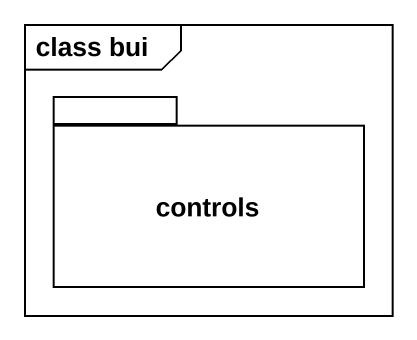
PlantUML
@startuml
mainframe class bui
package controls {
}
@enduml
